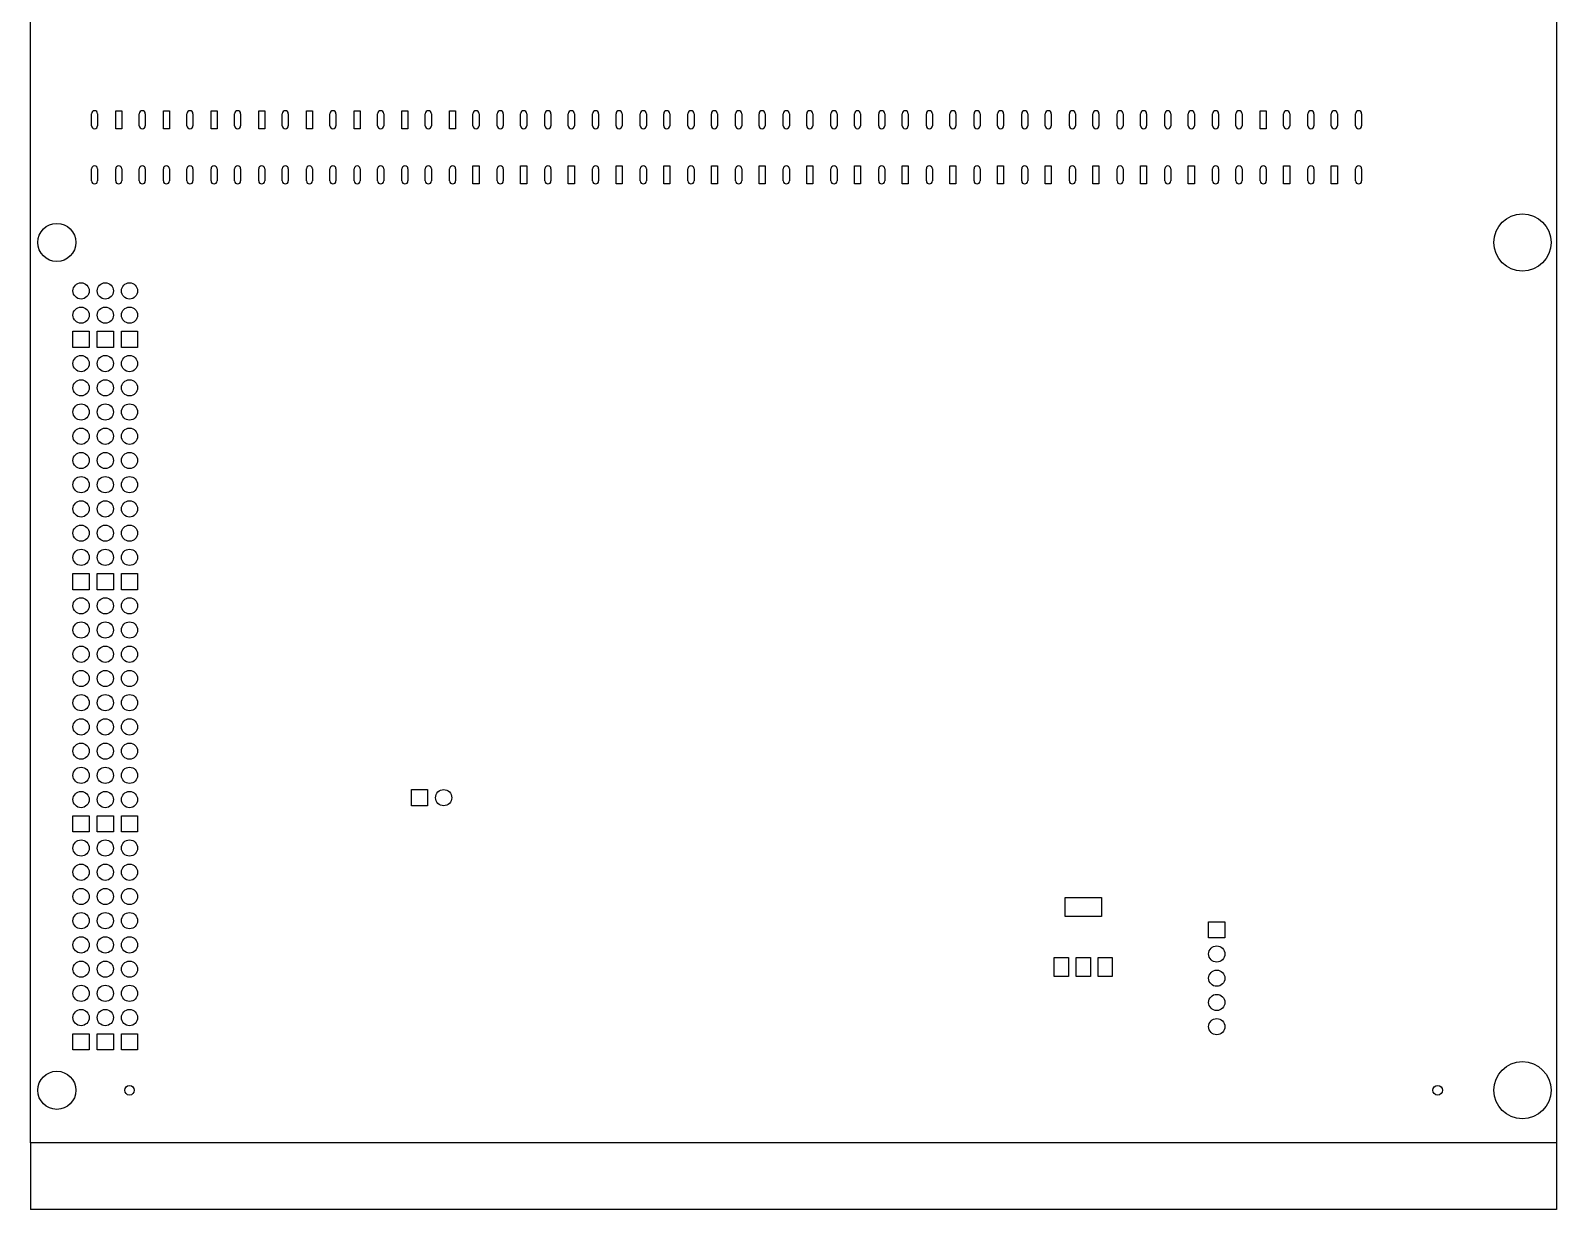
# Model space of a CAD drawing. Header units: millimetres. Extents: x 1470 to 1630, y 205 to 452.
# Drawn here: x 1470.1 to 1630.1, y 205 to 328.6 of the extents above; entities that cross this region are included whole.
import ezdxf

# ---------------------------------------------------------------- set-up
doc = ezdxf.new("R2010")
doc.units = ezdxf.units.MM
doc.layers.add('BG_OUTLINE', color=7, linetype='Continuous')
doc.layers.add('PIN_TOP', color=7, linetype='Continuous')

msp = doc.modelspace()

# ---------------------------------------------------------------- linework, layer by layer
at = {"color": 5}
for p, q in [((1470.13, 212), (1470.13, 205)), ((1630.13, 212), (1630.13, 205)), ((1630.13, 205), (1470.13, 205))]:
    msp.add_line(p, q, dxfattribs=at)
at = {"layer": 'BG_OUTLINE', "color": 5}
for p, q in [((1470.13, 212), (1470.13, 445.25)), ((1630.13, 445.25), (1630.13, 212))]:
    msp.add_line(p, q, dxfattribs=at)
at = {"layer": 'BG_OUTLINE', "color": 4}
msp.add_line((1630.13, 212), (1470.13, 212), dxfattribs=at)
at = {"layer": 'PIN_TOP'}
for p, q in [((1479.06, 320.218), (1479.7, 320.218)), ((1479.06, 318.318), (1479.06, 320.218)), ((1479.7, 320.218), (1479.7, 318.318)), ((1484.06, 320.218), (1484.7, 320.218)), ((1484.06, 318.318), (1484.06, 320.218)), ((1484.7, 320.218), (1484.7, 318.318)), ((1489.06, 320.218), (1489.7, 320.218)), ((1489.06, 318.318), (1489.06, 320.218)), ((1489.7, 320.218), (1489.7, 318.318)), ((1494.06, 320.218), (1494.7, 320.218)), ((1494.06, 318.318), (1494.06, 320.218)), ((1494.7, 320.218), (1494.7, 318.318)), ((1499.06, 320.218), (1499.7, 320.218)), ((1499.06, 318.318), (1499.06, 320.218)), ((1499.7, 320.218), (1499.7, 318.318)), ((1504.06, 320.218), (1504.7, 320.218)), ((1504.06, 318.318), (1504.06, 320.218)), ((1504.7, 320.218), (1504.7, 318.318)), ((1509.06, 320.218), (1509.7, 320.218)), ((1509.06, 318.318), (1509.06, 320.218)), ((1509.7, 320.218), (1509.7, 318.318)), ((1514.06, 320.218), (1514.7, 320.218)), ((1514.06, 318.318), (1514.06, 320.218)), ((1514.7, 320.218), (1514.7, 318.318)), ((1599.06, 320.218), (1599.7, 320.218)), ((1599.06, 318.318), (1599.06, 320.218)), ((1599.7, 320.218), (1599.7, 318.318)), ((1476.52, 318.638), (1476.52, 319.898)), ((1477.16, 319.898), (1477.16, 318.638)), ((1481.52, 318.638), (1481.52, 319.898)), ((1482.16, 319.898), (1482.16, 318.638)), ((1486.52, 318.638), (1486.52, 319.898)), ((1487.16, 319.898), (1487.16, 318.638)), ((1491.52, 318.638), (1491.52, 319.898)), ((1492.16, 319.898), (1492.16, 318.638)), ((1496.52, 318.638), (1496.52, 319.898)), ((1497.16, 319.898), (1497.16, 318.638)), ((1501.52, 318.638), (1501.52, 319.898)), ((1502.16, 319.898), (1502.16, 318.638)), ((1506.52, 318.638), (1506.52, 319.898)), ((1507.16, 319.898), (1507.16, 318.638)), ((1511.52, 318.638), (1511.52, 319.898)), ((1512.16, 319.898), (1512.16, 318.638)), ((1516.52, 318.638), (1516.52, 319.898)), ((1517.16, 319.898), (1517.16, 318.638)), ((1519.06, 318.638), (1519.06, 319.898)), ((1519.7, 319.898), (1519.7, 318.638)), ((1521.52, 318.638), (1521.52, 319.898)), ((1522.16, 319.898), (1522.16, 318.638)), ((1524.06, 318.638), (1524.06, 319.898)), ((1524.7, 319.898), (1524.7, 318.638)), ((1526.52, 318.638), (1526.52, 319.898)), ((1527.16, 319.898), (1527.16, 318.638)), ((1529.06, 318.638), (1529.06, 319.898)), ((1529.7, 319.898), (1529.7, 318.638)), ((1531.52, 318.638), (1531.52, 319.898)), ((1532.16, 319.898), (1532.16, 318.638)), ((1534.06, 318.638), (1534.06, 319.898)), ((1534.7, 319.898), (1534.7, 318.638)), ((1536.52, 318.638), (1536.52, 319.898)), ((1537.16, 319.898), (1537.16, 318.638)), ((1539.06, 318.638), (1539.06, 319.898)), ((1539.7, 319.898), (1539.7, 318.638)), ((1541.52, 318.638), (1541.52, 319.898)), ((1542.16, 319.898), (1542.16, 318.638)), ((1544.06, 318.638), (1544.06, 319.898)), ((1544.7, 319.898), (1544.7, 318.638)), ((1546.52, 318.638), (1546.52, 319.898)), ((1547.16, 319.898), (1547.16, 318.638)), ((1549.06, 318.638), (1549.06, 319.898)), ((1549.7, 319.898), (1549.7, 318.638)), ((1551.52, 318.638), (1551.52, 319.898)), ((1552.16, 319.898), (1552.16, 318.638)), ((1554.06, 318.638), (1554.06, 319.898)), ((1554.7, 319.898), (1554.7, 318.638)), ((1556.52, 318.638), (1556.52, 319.898)), ((1557.16, 319.898), (1557.16, 318.638)), ((1559.06, 318.638), (1559.06, 319.898)), ((1559.7, 319.898), (1559.7, 318.638)), ((1561.52, 318.638), (1561.52, 319.898)), ((1562.16, 319.898), (1562.16, 318.638)), ((1564.06, 318.638), (1564.06, 319.898)), ((1564.7, 319.898), (1564.7, 318.638)), ((1566.52, 318.638), (1566.52, 319.898)), ((1567.16, 319.898), (1567.16, 318.638)), ((1569.06, 318.638), (1569.06, 319.898)), ((1569.7, 319.898), (1569.7, 318.638)), ((1571.52, 318.638), (1571.52, 319.898)), ((1572.16, 319.898), (1572.16, 318.638)), ((1574.06, 318.638), (1574.06, 319.898)), ((1574.7, 319.898), (1574.7, 318.638)), ((1576.52, 318.638), (1576.52, 319.898)), ((1577.16, 319.898), (1577.16, 318.638)), ((1579.06, 318.638), (1579.06, 319.898)), ((1579.7, 319.898), (1579.7, 318.638)), ((1581.52, 318.638), (1581.52, 319.898)), ((1582.16, 319.898), (1582.16, 318.638)), ((1584.06, 318.638), (1584.06, 319.898)), ((1584.7, 319.898), (1584.7, 318.638)), ((1586.52, 318.638), (1586.52, 319.898)), ((1587.16, 319.898), (1587.16, 318.638)), ((1589.06, 318.638), (1589.06, 319.898)), ((1589.7, 319.898), (1589.7, 318.638)), ((1591.52, 318.638), (1591.52, 319.898)), ((1592.16, 319.898), (1592.16, 318.638)), ((1594.06, 318.638), (1594.06, 319.898)), ((1594.7, 319.898), (1594.7, 318.638)), ((1596.52, 318.638), (1596.52, 319.898)), ((1597.16, 319.898), (1597.16, 318.638)), ((1601.52, 318.638), (1601.52, 319.898)), ((1602.16, 319.898), (1602.16, 318.638)), ((1604.06, 318.638), (1604.06, 319.898)), ((1604.7, 319.898), (1604.7, 318.638)), ((1606.52, 318.638), (1606.52, 319.898)), ((1607.16, 319.898), (1607.16, 318.638)), ((1609.06, 318.638), (1609.06, 319.898)), ((1609.7, 319.898), (1609.7, 318.638)), ((1479.7, 318.318), (1479.06, 318.318)), ((1484.7, 318.318), (1484.06, 318.318)), ((1489.7, 318.318), (1489.06, 318.318)), ((1494.7, 318.318), (1494.06, 318.318)), ((1499.7, 318.318), (1499.06, 318.318)), ((1504.7, 318.318), (1504.06, 318.318)), ((1509.7, 318.318), (1509.06, 318.318)), ((1514.7, 318.318), (1514.06, 318.318)), ((1599.7, 318.318), (1599.06, 318.318)), ((1476.52, 312.862), (1476.52, 314.122)), ((1477.16, 314.122), (1477.16, 312.862)), ((1479.06, 312.862), (1479.06, 314.122)), ((1479.7, 314.122), (1479.7, 312.862)), ((1481.52, 312.862), (1481.52, 314.122)), ((1482.16, 314.122), (1482.16, 312.862)), ((1484.06, 312.862), (1484.06, 314.122)), ((1484.7, 314.122), (1484.7, 312.862)), ((1486.52, 312.862), (1486.52, 314.122)), ((1487.16, 314.122), (1487.16, 312.862)), ((1489.06, 312.862), (1489.06, 314.122)), ((1489.7, 314.122), (1489.7, 312.862)), ((1491.52, 312.862), (1491.52, 314.122)), ((1492.16, 314.122), (1492.16, 312.862)), ((1494.06, 312.862), (1494.06, 314.122)), ((1494.7, 314.122), (1494.7, 312.862)), ((1496.52, 312.862), (1496.52, 314.122)), ((1497.16, 314.122), (1497.16, 312.862)), ((1499.06, 312.862), (1499.06, 314.122)), ((1499.7, 314.122), (1499.7, 312.862)), ((1501.52, 312.862), (1501.52, 314.122)), ((1502.16, 314.122), (1502.16, 312.862)), ((1504.06, 312.862), (1504.06, 314.122)), ((1504.7, 314.122), (1504.7, 312.862)), ((1506.52, 312.862), (1506.52, 314.122)), ((1507.16, 314.122), (1507.16, 312.862)), ((1509.06, 312.862), (1509.06, 314.122)), ((1509.7, 314.122), (1509.7, 312.862)), ((1511.52, 312.862), (1511.52, 314.122)), ((1512.16, 314.122), (1512.16, 312.862)), ((1514.06, 312.862), (1514.06, 314.122)), ((1514.7, 314.122), (1514.7, 312.862)), ((1516.52, 312.542), (1516.52, 314.442)), ((1516.52, 314.442), (1517.16, 314.442)), ((1517.16, 314.442), (1517.16, 312.542)), ((1519.06, 312.862), (1519.06, 314.122)), ((1519.7, 314.122), (1519.7, 312.862)), ((1521.52, 312.542), (1521.52, 314.442)), ((1521.52, 314.442), (1522.16, 314.442)), ((1522.16, 314.442), (1522.16, 312.542)), ((1524.06, 312.862), (1524.06, 314.122)), ((1524.7, 314.122), (1524.7, 312.862)), ((1526.52, 312.542), (1526.52, 314.442)), ((1526.52, 314.442), (1527.16, 314.442)), ((1527.16, 314.442), (1527.16, 312.542)), ((1529.06, 312.862), (1529.06, 314.122)), ((1529.7, 314.122), (1529.7, 312.862)), ((1531.52, 312.542), (1531.52, 314.442)), ((1531.52, 314.442), (1532.16, 314.442)), ((1532.16, 314.442), (1532.16, 312.542)), ((1534.06, 312.862), (1534.06, 314.122)), ((1534.7, 314.122), (1534.7, 312.862)), ((1536.52, 312.542), (1536.52, 314.442)), ((1536.52, 314.442), (1537.16, 314.442)), ((1537.16, 314.442), (1537.16, 312.542)), ((1539.06, 312.862), (1539.06, 314.122)), ((1539.7, 314.122), (1539.7, 312.862)), ((1541.52, 312.542), (1541.52, 314.442)), ((1541.52, 314.442), (1542.16, 314.442)), ((1542.16, 314.442), (1542.16, 312.542)), ((1544.06, 312.862), (1544.06, 314.122)), ((1544.7, 314.122), (1544.7, 312.862)), ((1546.52, 312.542), (1546.52, 314.442)), ((1546.52, 314.442), (1547.16, 314.442)), ((1547.16, 314.442), (1547.16, 312.542)), ((1549.06, 312.862), (1549.06, 314.122)), ((1549.7, 314.122), (1549.7, 312.862)), ((1551.52, 312.542), (1551.52, 314.442)), ((1551.52, 314.442), (1552.16, 314.442)), ((1552.16, 314.442), (1552.16, 312.542)), ((1554.06, 312.862), (1554.06, 314.122)), ((1554.7, 314.122), (1554.7, 312.862)), ((1556.52, 312.542), (1556.52, 314.442)), ((1556.52, 314.442), (1557.16, 314.442)), ((1557.16, 314.442), (1557.16, 312.542)), ((1559.06, 312.862), (1559.06, 314.122)), ((1559.7, 314.122), (1559.7, 312.862)), ((1561.52, 312.542), (1561.52, 314.442)), ((1561.52, 314.442), (1562.16, 314.442)), ((1562.16, 314.442), (1562.16, 312.542)), ((1564.06, 312.862), (1564.06, 314.122)), ((1564.7, 314.122), (1564.7, 312.862)), ((1566.52, 312.542), (1566.52, 314.442)), ((1566.52, 314.442), (1567.16, 314.442)), ((1567.16, 314.442), (1567.16, 312.542)), ((1569.06, 312.862), (1569.06, 314.122)), ((1569.7, 314.122), (1569.7, 312.862)), ((1571.52, 312.542), (1571.52, 314.442)), ((1571.52, 314.442), (1572.16, 314.442)), ((1572.16, 314.442), (1572.16, 312.542)), ((1574.06, 312.862), (1574.06, 314.122)), ((1574.7, 314.122), (1574.7, 312.862)), ((1576.52, 312.542), (1576.52, 314.442)), ((1576.52, 314.442), (1577.16, 314.442)), ((1577.16, 314.442), (1577.16, 312.542)), ((1579.06, 312.862), (1579.06, 314.122)), ((1579.7, 314.122), (1579.7, 312.862)), ((1581.52, 312.542), (1581.52, 314.442)), ((1581.52, 314.442), (1582.16, 314.442)), ((1582.16, 314.442), (1582.16, 312.542)), ((1584.06, 312.862), (1584.06, 314.122)), ((1584.7, 314.122), (1584.7, 312.862)), ((1586.52, 312.542), (1586.52, 314.442)), ((1586.52, 314.442), (1587.16, 314.442)), ((1587.16, 314.442), (1587.16, 312.542)), ((1589.06, 312.862), (1589.06, 314.122)), ((1589.7, 314.122), (1589.7, 312.862)), ((1591.52, 312.542), (1591.52, 314.442)), ((1591.52, 314.442), (1592.16, 314.442)), ((1592.16, 314.442), (1592.16, 312.542)), ((1594.06, 312.862), (1594.06, 314.122)), ((1594.7, 314.122), (1594.7, 312.862)), ((1596.52, 312.862), (1596.52, 314.122)), ((1597.16, 314.122), (1597.16, 312.862)), ((1599.06, 312.862), (1599.06, 314.122)), ((1599.7, 314.122), (1599.7, 312.862)), ((1601.52, 312.542), (1601.52, 314.442)), ((1601.52, 314.442), (1602.16, 314.442)), ((1602.16, 314.442), (1602.16, 312.542)), ((1604.06, 312.862), (1604.06, 314.122)), ((1604.7, 314.122), (1604.7, 312.862)), ((1606.52, 312.542), (1606.52, 314.442)), ((1606.52, 314.442), (1607.16, 314.442)), ((1607.16, 314.442), (1607.16, 312.542)), ((1609.06, 312.862), (1609.06, 314.122)), ((1609.7, 314.122), (1609.7, 312.862)), ((1517.16, 312.542), (1516.52, 312.542)), ((1522.16, 312.542), (1521.52, 312.542)), ((1527.16, 312.542), (1526.52, 312.542)), ((1532.16, 312.542), (1531.52, 312.542)), ((1537.16, 312.542), (1536.52, 312.542)), ((1542.16, 312.542), (1541.52, 312.542)), ((1547.16, 312.542), (1546.52, 312.542)), ((1552.16, 312.542), (1551.52, 312.542)), ((1557.16, 312.542), (1556.52, 312.542)), ((1562.16, 312.542), (1561.52, 312.542)), ((1567.16, 312.542), (1566.52, 312.542)), ((1572.16, 312.542), (1571.52, 312.542)), ((1577.16, 312.542), (1576.52, 312.542)), ((1582.16, 312.542), (1581.52, 312.542)), ((1587.16, 312.542), (1586.52, 312.542)), ((1592.16, 312.542), (1591.52, 312.542)), ((1602.16, 312.542), (1601.52, 312.542)), ((1607.16, 312.542), (1606.52, 312.542)), ((1474.58, 295.39), (1474.58, 297.09)), ((1474.58, 297.09), (1476.28, 297.09)), ((1476.28, 297.09), (1476.28, 295.39)), ((1477.12, 295.39), (1477.12, 297.09)), ((1477.12, 297.09), (1478.82, 297.09)), ((1478.82, 297.09), (1478.82, 295.39)), ((1479.66, 295.39), (1479.66, 297.09)), ((1479.66, 297.09), (1481.36, 297.09)), ((1481.36, 297.09), (1481.36, 295.39)), ((1476.28, 295.39), (1474.58, 295.39)), ((1478.82, 295.39), (1477.12, 295.39)), ((1481.36, 295.39), (1479.66, 295.39)), ((1474.58, 269.99), (1474.58, 271.69)), ((1474.58, 271.69), (1476.28, 271.69)), ((1476.28, 271.69), (1476.28, 269.99)), ((1477.12, 269.99), (1477.12, 271.69)), ((1477.12, 271.69), (1478.82, 271.69)), ((1478.82, 271.69), (1478.82, 269.99)), ((1479.66, 269.99), (1479.66, 271.69)), ((1479.66, 271.69), (1481.36, 271.69)), ((1481.36, 271.69), (1481.36, 269.99)), ((1476.28, 269.99), (1474.58, 269.99)), ((1478.82, 269.99), (1477.12, 269.99)), ((1481.36, 269.99), (1479.66, 269.99)), ((1510.06, 247.33), (1510.06, 249.03)), ((1510.06, 249.03), (1511.76, 249.03)), ((1511.76, 249.03), (1511.76, 247.33)), ((1511.76, 247.33), (1510.06, 247.33)), ((1474.58, 244.59), (1474.58, 246.29)), ((1474.58, 246.29), (1476.28, 246.29)), ((1476.28, 246.29), (1476.28, 244.59)), ((1477.12, 244.59), (1477.12, 246.29)), ((1477.12, 246.29), (1478.82, 246.29)), ((1478.82, 246.29), (1478.82, 244.59)), ((1479.66, 244.59), (1479.66, 246.29)), ((1479.66, 246.29), (1481.36, 246.29)), ((1481.36, 246.29), (1481.36, 244.59)), ((1476.28, 244.59), (1474.58, 244.59)), ((1478.82, 244.59), (1477.12, 244.59)), ((1481.36, 244.59), (1479.66, 244.59)), ((1578.61, 237.73), (1582.41, 237.73)), ((1578.61, 235.73), (1578.61, 237.73)), ((1582.41, 237.73), (1582.41, 235.73)), ((1582.41, 235.73), (1578.61, 235.73)), ((1593.66, 235.18), (1595.36, 235.18)), ((1593.66, 233.48), (1593.66, 235.18)), ((1595.36, 235.18), (1595.36, 233.48)), ((1595.36, 233.48), (1593.66, 233.48)), ((1577.46, 229.43), (1577.46, 231.43)), ((1577.46, 231.43), (1578.96, 231.43)), ((1578.96, 231.43), (1578.96, 229.43)), ((1579.76, 229.43), (1579.76, 231.43)), ((1579.76, 231.43), (1581.26, 231.43)), ((1581.26, 231.43), (1581.26, 229.43)), ((1582.06, 229.43), (1582.06, 231.43)), ((1582.06, 231.43), (1583.56, 231.43)), ((1583.56, 231.43), (1583.56, 229.43)), ((1578.96, 229.43), (1577.46, 229.43)), ((1581.26, 229.43), (1579.76, 229.43)), ((1583.56, 229.43), (1582.06, 229.43)), ((1474.58, 221.73), (1474.58, 223.43)), ((1474.58, 223.43), (1476.28, 223.43)), ((1476.28, 223.43), (1476.28, 221.73)), ((1477.12, 221.73), (1477.12, 223.43)), ((1477.12, 223.43), (1478.82, 223.43)), ((1478.82, 223.43), (1478.82, 221.73)), ((1479.66, 221.73), (1479.66, 223.43)), ((1479.66, 223.43), (1481.36, 223.43)), ((1481.36, 223.43), (1481.36, 221.73)), ((1476.28, 221.73), (1474.58, 221.73)), ((1478.82, 221.73), (1477.12, 221.73)), ((1481.36, 221.73), (1479.66, 221.73))]:
    msp.add_line(p, q, dxfattribs=at)
for centre, radius in [((1626.56, 306.4), 3), ((1472.89, 306.4), 2), ((1475.43, 301.32), 0.85), ((1477.97, 301.32), 0.85), ((1480.51, 301.32), 0.85), ((1475.43, 298.78), 0.85), ((1477.97, 298.78), 0.85), ((1480.51, 298.78), 0.85), ((1475.43, 293.7), 0.85), ((1477.97, 293.7), 0.85), ((1480.51, 293.7), 0.85), ((1475.43, 291.16), 0.85), ((1477.97, 291.16), 0.85), ((1480.51, 291.16), 0.85), ((1475.43, 288.62), 0.85), ((1477.97, 288.62), 0.85), ((1480.51, 288.62), 0.85), ((1475.43, 286.08), 0.85), ((1477.97, 286.08), 0.85), ((1480.51, 286.08), 0.85), ((1475.43, 283.54), 0.85), ((1477.97, 283.54), 0.85), ((1480.51, 283.54), 0.85), ((1475.43, 281), 0.85), ((1477.97, 281), 0.85), ((1480.51, 281), 0.85), ((1475.43, 278.46), 0.85), ((1477.97, 278.46), 0.85), ((1480.51, 278.46), 0.85), ((1475.43, 275.92), 0.85), ((1477.97, 275.92), 0.85), ((1480.51, 275.92), 0.85), ((1475.43, 273.38), 0.85), ((1477.97, 273.38), 0.85), ((1480.51, 273.38), 0.85), ((1475.43, 268.3), 0.85), ((1477.97, 268.3), 0.85), ((1480.51, 268.3), 0.85), ((1475.43, 265.76), 0.85), ((1477.97, 265.76), 0.85), ((1480.51, 265.76), 0.85), ((1475.43, 263.22), 0.85), ((1477.97, 263.22), 0.85), ((1480.51, 263.22), 0.85), ((1475.43, 260.68), 0.85), ((1477.97, 260.68), 0.85), ((1480.51, 260.68), 0.85), ((1475.43, 258.14), 0.85), ((1477.97, 258.14), 0.85), ((1480.51, 258.14), 0.85), ((1475.43, 255.6), 0.85), ((1477.97, 255.6), 0.85), ((1480.51, 255.6), 0.85), ((1475.43, 253.06), 0.85), ((1477.97, 253.06), 0.85), ((1480.51, 253.06), 0.85), ((1475.43, 250.52), 0.85), ((1477.97, 250.52), 0.85), ((1480.51, 250.52), 0.85), ((1475.43, 247.98), 0.85), ((1477.97, 247.98), 0.85), ((1480.51, 247.98), 0.85), ((1513.45, 248.18), 0.85), ((1475.43, 242.9), 0.85), ((1477.97, 242.9), 0.85), ((1480.51, 242.9), 0.85), ((1475.43, 240.36), 0.85), ((1477.97, 240.36), 0.85), ((1480.51, 240.36), 0.85), ((1475.43, 237.82), 0.85), ((1477.97, 237.82), 0.85), ((1480.51, 237.82), 0.85), ((1475.43, 235.28), 0.85), ((1477.97, 235.28), 0.85), ((1480.51, 235.28), 0.85), ((1475.43, 232.74), 0.85), ((1477.97, 232.74), 0.85), ((1480.51, 232.74), 0.85), ((1594.51, 231.79), 0.85), ((1475.43, 230.2), 0.85), ((1477.97, 230.2), 0.85), ((1480.51, 230.2), 0.85), ((1594.51, 229.25), 0.85), ((1475.43, 227.66), 0.85), ((1477.97, 227.66), 0.85), ((1480.51, 227.66), 0.85), ((1594.51, 226.71), 0.85), ((1475.43, 225.12), 0.85), ((1477.97, 225.12), 0.85), ((1480.51, 225.12), 0.85), ((1594.51, 224.17), 0.85), ((1472.89, 217.5), 2), ((1626.56, 217.5), 3), ((1480.51, 217.5), 0.5), ((1617.67, 217.5), 0.5)]:
    msp.add_circle(centre, radius, dxfattribs=at)
for centre, start, end in [((1476.84, 319.898), 0, 180), ((1481.84, 319.898), 0, 180), ((1486.84, 319.898), 0, 180), ((1491.84, 319.898), 0, 180), ((1496.84, 319.898), 0, 180), ((1501.84, 319.898), 0, 180), ((1506.84, 319.898), 0, 180), ((1511.84, 319.898), 0, 180), ((1516.84, 319.898), 0, 180), ((1519.38, 319.898), 0, 180), ((1521.84, 319.898), 0, 180), ((1524.38, 319.898), 0, 180), ((1526.84, 319.898), 0, 180), ((1529.38, 319.898), 0, 180), ((1531.84, 319.898), 0, 180), ((1534.38, 319.898), 0, 180), ((1536.84, 319.898), 0, 180), ((1539.38, 319.898), 0, 180), ((1541.84, 319.898), 0, 180), ((1544.38, 319.898), 0, 180), ((1546.84, 319.898), 0, 180), ((1549.38, 319.898), 0, 180), ((1551.84, 319.898), 0, 180), ((1554.38, 319.898), 0, 180), ((1556.84, 319.898), 0, 180), ((1559.38, 319.898), 0, 180), ((1561.84, 319.898), 0, 180), ((1564.38, 319.898), 0, 180), ((1566.84, 319.898), 0, 180), ((1569.38, 319.898), 0, 180), ((1571.84, 319.898), 0, 180), ((1574.38, 319.898), 0, 180), ((1576.84, 319.898), 0, 180), ((1579.38, 319.898), 0, 180), ((1581.84, 319.898), 0, 180), ((1584.38, 319.898), 0, 180), ((1586.84, 319.898), 0, 180), ((1589.38, 319.898), 0, 180), ((1591.84, 319.898), 0, 180), ((1594.38, 319.898), 0, 180), ((1596.84, 319.898), 0, 180), ((1601.84, 319.898), 0, 180), ((1604.38, 319.898), 0, 180), ((1606.84, 319.898), 0, 180), ((1609.38, 319.898), 0, 180), ((1476.84, 318.638), 180, 0), ((1481.84, 318.638), 180, 0), ((1486.84, 318.638), 180, 0), ((1491.84, 318.638), 180, 0), ((1496.84, 318.638), 180, 0), ((1501.84, 318.638), 180, 0), ((1506.84, 318.638), 180, 0), ((1511.84, 318.638), 180, 0), ((1516.84, 318.638), 180, 0), ((1519.38, 318.638), 180, 0), ((1521.84, 318.638), 180, 0), ((1524.38, 318.638), 180, 0), ((1526.84, 318.638), 180, 0), ((1529.38, 318.638), 180, 0), ((1531.84, 318.638), 180, 0), ((1534.38, 318.638), 180, 0), ((1536.84, 318.638), 180, 0), ((1539.38, 318.638), 180, 0), ((1541.84, 318.638), 180, 0), ((1544.38, 318.638), 180, 0), ((1546.84, 318.638), 180, 0), ((1549.38, 318.638), 180, 0), ((1551.84, 318.638), 180, 0), ((1554.38, 318.638), 180, 0), ((1556.84, 318.638), 180, 0), ((1559.38, 318.638), 180, 0), ((1561.84, 318.638), 180, 0), ((1564.38, 318.638), 180, 0), ((1566.84, 318.638), 180, 0), ((1569.38, 318.638), 180, 0), ((1571.84, 318.638), 180, 0), ((1574.38, 318.638), 180, 0), ((1576.84, 318.638), 180, 0), ((1579.38, 318.638), 180, 0), ((1581.84, 318.638), 180, 0), ((1584.38, 318.638), 180, 0), ((1586.84, 318.638), 180, 0), ((1589.38, 318.638), 180, 0), ((1591.84, 318.638), 180, 0), ((1594.38, 318.638), 180, 0), ((1596.84, 318.638), 180, 0), ((1601.84, 318.638), 180, 0), ((1604.38, 318.638), 180, 0), ((1606.84, 318.638), 180, 0), ((1609.38, 318.638), 180, 0), ((1476.84, 314.122), 0, 180), ((1479.38, 314.122), 0, 180), ((1481.84, 314.122), 0, 180), ((1484.38, 314.122), 0, 180), ((1486.84, 314.122), 0, 180), ((1489.38, 314.122), 0, 180), ((1491.84, 314.122), 0, 180), ((1494.38, 314.122), 0, 180), ((1496.84, 314.122), 0, 180), ((1499.38, 314.122), 0, 180), ((1501.84, 314.122), 0, 180), ((1504.38, 314.122), 0, 180), ((1506.84, 314.122), 0, 180), ((1509.38, 314.122), 0, 180), ((1511.84, 314.122), 0, 180), ((1514.38, 314.122), 0, 180), ((1519.38, 314.122), 0, 180), ((1524.38, 314.122), 0, 180), ((1529.38, 314.122), 0, 180), ((1534.38, 314.122), 0, 180), ((1539.38, 314.122), 0, 180), ((1544.38, 314.122), 0, 180), ((1549.38, 314.122), 0, 180), ((1554.38, 314.122), 0, 180), ((1559.38, 314.122), 0, 180), ((1564.38, 314.122), 0, 180), ((1569.38, 314.122), 0, 180), ((1574.38, 314.122), 0, 180), ((1579.38, 314.122), 0, 180), ((1584.38, 314.122), 0, 180), ((1589.38, 314.122), 0, 180), ((1594.38, 314.122), 0, 180), ((1596.84, 314.122), 0, 180), ((1599.38, 314.122), 0, 180), ((1604.38, 314.122), 0, 180), ((1609.38, 314.122), 0, 180), ((1476.84, 312.862), 180, 0), ((1479.38, 312.862), 180, 0), ((1481.84, 312.862), 180, 0), ((1484.38, 312.862), 180, 0), ((1486.84, 312.862), 180, 0), ((1489.38, 312.862), 180, 0), ((1491.84, 312.862), 180, 0), ((1494.38, 312.862), 180, 0), ((1496.84, 312.862), 180, 0), ((1499.38, 312.862), 180, 0), ((1501.84, 312.862), 180, 0), ((1504.38, 312.862), 180, 0), ((1506.84, 312.862), 180, 0), ((1509.38, 312.862), 180, 0), ((1511.84, 312.862), 180, 0), ((1514.38, 312.862), 180, 0), ((1519.38, 312.862), 180, 0), ((1524.38, 312.862), 180, 0), ((1529.38, 312.862), 180, 0), ((1534.38, 312.862), 180, 0), ((1539.38, 312.862), 180, 0), ((1544.38, 312.862), 180, 0), ((1549.38, 312.862), 180, 0), ((1554.38, 312.862), 180, 0), ((1559.38, 312.862), 180, 0), ((1564.38, 312.862), 180, 0), ((1569.38, 312.862), 180, 0), ((1574.38, 312.862), 180, 0), ((1579.38, 312.862), 180, 0), ((1584.38, 312.862), 180, 0), ((1589.38, 312.862), 180, 0), ((1594.38, 312.862), 180, 0), ((1596.84, 312.862), 180, 0), ((1599.38, 312.862), 180, 0), ((1604.38, 312.862), 180, 0), ((1609.38, 312.862), 180, 0)]:
    msp.add_arc(centre, 0.32, start, end, dxfattribs=at)

doc.saveas('drawing.dxf')
